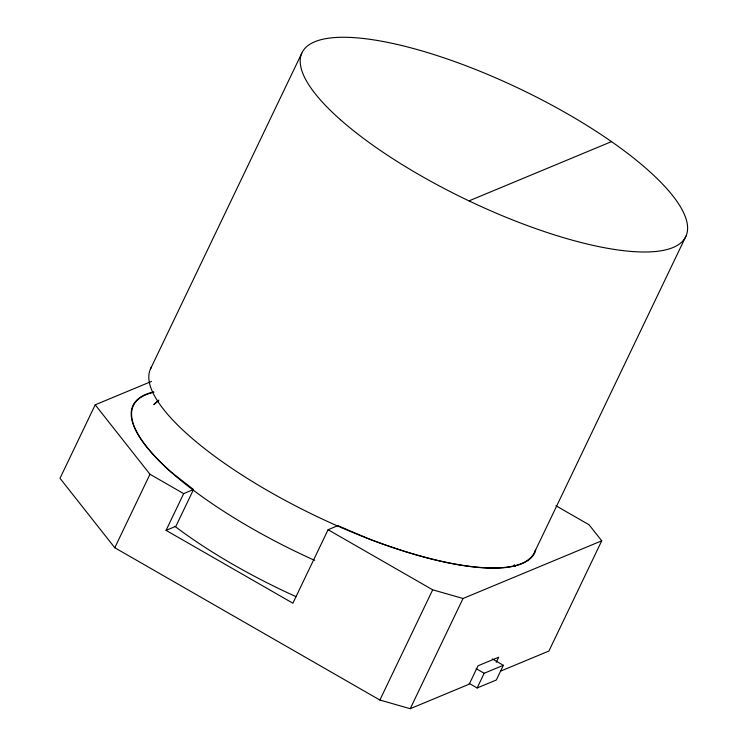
<?xml version="1.0" encoding="UTF-8"?>
<svg xmlns="http://www.w3.org/2000/svg" width="746" height="746" viewBox="0 0 746 746"><rect width="100%" height="100%" fill="white"/><g stroke="black" fill="none" stroke-linecap="round" stroke-linejoin="round"><path stroke-width="1.12" d="M151.503 381.411L95.208 404.817L59.997 478.298L114.781 547.75L379.882 700.037L410.225 708.7L469.243 684.157L478.046 665.786L498.701 657.198L496.258 662.308M150.403 369.13L301.785 53.18M114.781 547.75L149.983 474.269L95.208 404.817M535.684 550.362A212.769 61.498 25.6 0 1 368.543 538.798L337.929 525.632L328.081 529.725L292.88 603.206L166.06 530.359L183.665 493.619L193.512 489.525L171.822 472.647A212.769 61.498 25.6 0 1 153.956 392.191M193.512 489.525L175.907 526.266L166.06 530.359M379.882 700.037L432.689 589.816L463.033 598.488L601.724 540.813L589.079 524.783L555.882 505.723M410.225 708.7L463.033 598.488M534.621 552.031L686.003 236.072M469.122 683.364L477.142 687.971L484.182 673.274L503.363 665.301L492.267 658.923M503.363 665.301L496.323 679.998L477.142 687.971M601.724 540.813L548.916 651.034L500.631 671.111M158.926 400.126L153.835 404.612L157.882 401.087M468.992 200.888L611.506 141.628M328.081 529.725L432.689 589.816M149.983 474.269L183.665 493.619M476.116 668.64L484.182 673.274M535.33 550.156A212.769 61.498 25.6 0 1 317.404 516.745A212.769 61.498 25.6 0 1 151.382 367.237M314.691 560.367A212.769 61.498 25.6 0 1 153.592 391.976M514.274 564.666A212.769 61.498 25.6 0 1 515.15 566.559M296.031 596.632A212.769 61.498 25.6 0 1 174.834 526.275M340.446 119.742A212.769 61.498 25.6 0 0 673.013 247.523A212.769 61.498 25.6 0 0 468.218 66.618A212.769 61.498 25.6 0 0 340.446 119.742"/></g></svg>
